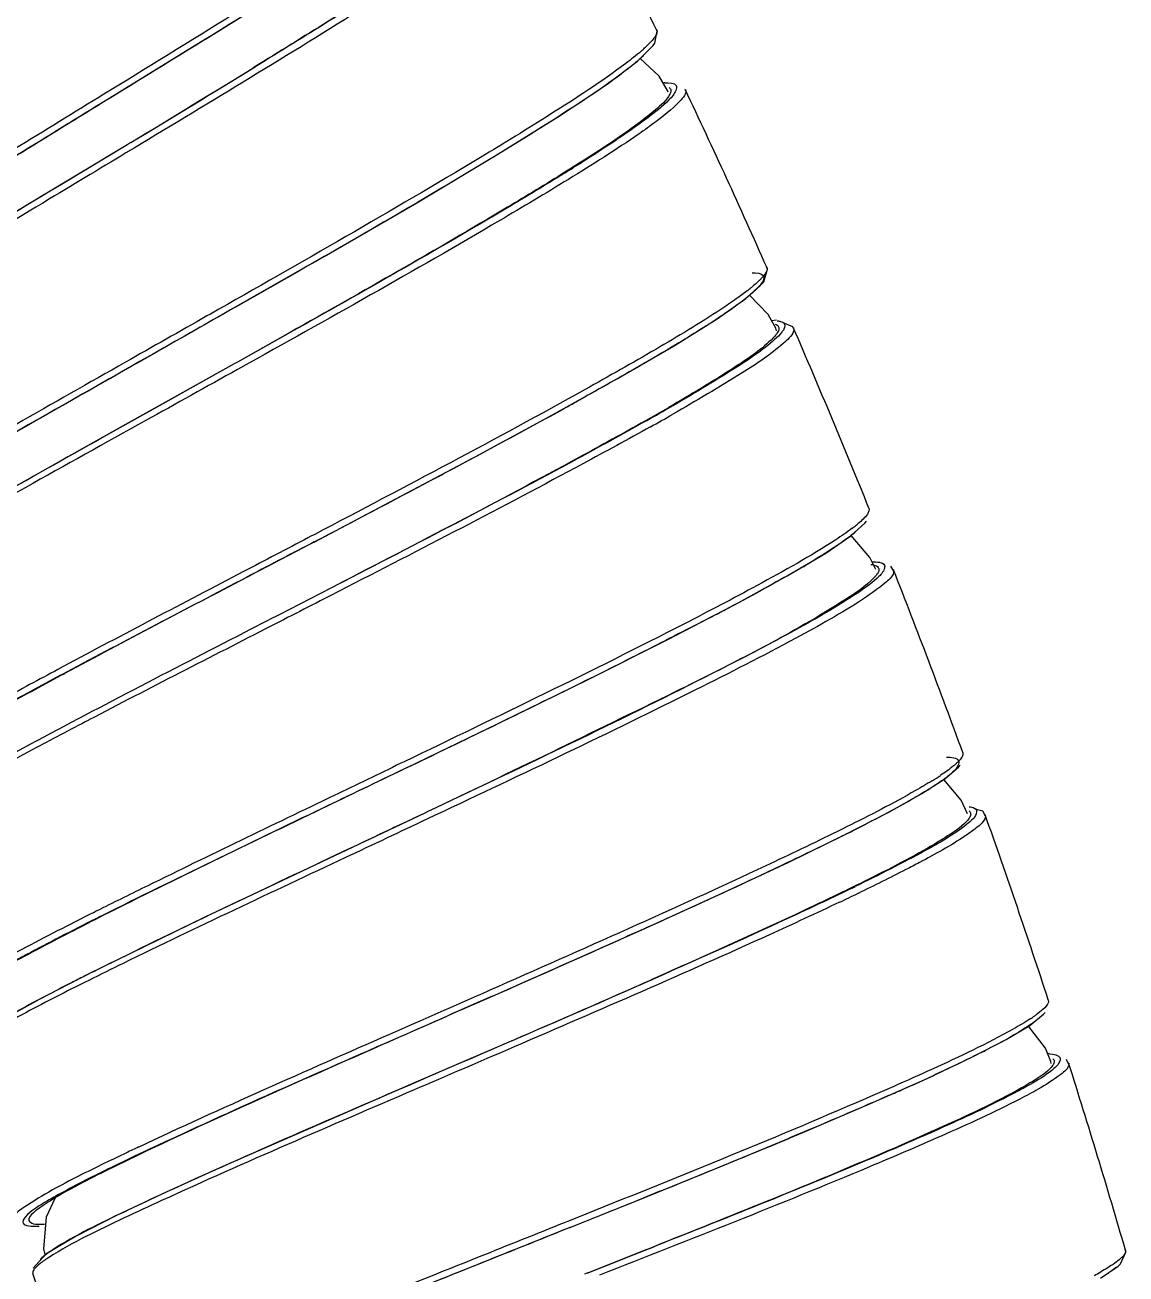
# Model space of a CAD drawing. Header units: millimetres. Extents: x 601 to 1195, y -13 to 407.
# Drawn here: x 1047.33 to 1058.52, y 326.34 to 339.03 of the extents above; entities that cross this region are included whole.
import ezdxf

# ---------------------------------------------------------------- set-up
doc = ezdxf.new("R2010")
doc.units = ezdxf.units.MM
doc.header["$LTSCALE"] = 0.1

msp = doc.modelspace()

# ---------------------------------------------------------------- linework, layer by layer
at = {"color": 7, "linetype": 'Continuous'}
for p, q in [((1053.732, 338.841), (1053.756, 338.962)), ((1053.756, 338.962), (1053.75, 338.979)), ((1049.166, 338.88), (1048.15, 338.254)), ((1049.757, 338.655), (1049.661, 338.595)), ((1049.771, 338.662), (1049.672, 338.601)), ((1053.776, 338.505), (1053.583, 338.684)), ((1053.862, 338.361), (1053.776, 338.505)), ((1048.118, 338.311), (1048.083, 338.29)), ((1053.868, 338.343), (1053.862, 338.361)), ((1054.042, 338.369), (1054.042, 338.369)), ((1048.15, 338.254), (1048.117, 338.234)), ((1048.15, 338.254), (1048.117, 338.233)), ((1048.376, 337.812), (1047.72, 337.416)), ((1048.408, 337.832), (1048.376, 337.812)), ((1048.407, 337.831), (1048.376, 337.812)), ((1048.44, 337.774), (1048.41, 337.756)), ((1050.371, 336.673), (1049.248, 336.032)), ((1054.838, 336.416), (1054.877, 336.543)), ((1054.877, 336.543), (1054.868, 336.568)), ((1054.366, 336.041), (1054.655, 336.245)), ((1054.885, 336.083), (1054.694, 336.28)), ((1049.217, 336.089), (1049.181, 336.069)), ((1049.248, 336.032), (1049.214, 336.012)), ((1049.248, 336.032), (1049.215, 336.013)), ((1054.96, 335.946), (1054.885, 336.083)), ((1054.967, 336.026), (1054.919, 336.021)), ((1054.953, 335.987), (1054.964, 335.983)), ((1055.035, 336.004), (1055.04, 336)), ((1055.134, 335.96), (1055.036, 335.999)), ((1050.026, 335.902), (1049.491, 335.601)), ((1050.03, 335.903), (1049.492, 335.601)), ((1054.967, 335.919), (1054.96, 335.946)), ((1055.142, 335.943), (1055.134, 335.96)), ((1055.141, 335.947), (1055.142, 335.943)), ((1053.881, 335.739), (1053.86, 335.727)), ((1049.491, 335.601), (1049.459, 335.583)), ((1049.492, 335.601), (1049.459, 335.583)), ((1053.799, 335.69), (1053.767, 335.672)), ((1049.459, 335.583), (1048.269, 334.918)), ((1049.459, 335.583), (1048.734, 335.178)), ((1049.523, 335.543), (1049.491, 335.525)), ((1052.691, 335.064), (1053.377, 335.446)), ((1048.734, 335.178), (1048.266, 334.916)), ((1048.266, 334.916), (1048.121, 334.835)), ((1050.269, 333.773), (1051.044, 334.181)), ((1050.238, 333.831), (1050.206, 333.814)), ((1050.277, 333.851), (1050.238, 333.831)), ((1055.468, 333.661), (1055.723, 333.835)), ((1055.918, 333.614), (1055.727, 333.838)), ((1050.27, 333.774), (1050.236, 333.755)), ((1050.269, 333.773), (1050.236, 333.756)), ((1055.077, 333.428), (1055.468, 333.661)), ((1055.976, 333.495), (1055.918, 333.614)), ((1056.159, 333.477), (1056.131, 333.528)), ((1056.157, 333.49), (1056.159, 333.477)), ((1050.497, 333.334), (1050.466, 333.318)), ((1050.496, 333.334), (1050.466, 333.318)), ((1054.541, 333.135), (1055.077, 333.428)), ((1050.526, 333.275), (1050.496, 333.259)), ((1053.864, 332.784), (1054.541, 333.135)), ((1053.055, 332.378), (1053.864, 332.784)), ((1047.721, 332.508), (1047.667, 332.479)), ((1047.754, 332.451), (1047.725, 332.435)), ((1047.381, 331.715), (1046.863, 331.434)), ((1047.383, 331.716), (1047.332, 331.689)), ((1047.405, 331.662), (1047.367, 331.641)), ((1051.186, 331.541), (1051.151, 331.525)), ((1056.86, 331.635), (1056.861, 331.634)), ((1051.216, 331.482), (1051.18, 331.465)), ((1051.214, 331.482), (1051.181, 331.466)), ((1056.446, 331.217), (1056.679, 331.368)), ((1056.843, 331.152), (1056.668, 331.36)), ((1051.427, 331.035), (1051.395, 331.02)), ((1051.427, 331.035), (1051.395, 331.02)), ((1056.908, 331.011), (1056.843, 331.152)), ((1057.065, 331.038), (1056.984, 331.06)), ((1057.091, 330.987), (1057.065, 331.038)), ((1051.501, 330.997), (1051.423, 330.961)), ((1057.089, 331), (1057.091, 330.987)), ((1048.057, 330.023), (1048.027, 330.007)), ((1048.093, 330.04), (1048.057, 330.023)), ((1048.087, 329.958), (1048.05, 329.939)), ((1048.091, 329.965), (1048.053, 329.946)), ((1048.131, 329.981), (1048.087, 329.958)), ((1048.125, 329.982), (1048.091, 329.965)), ((1053.578, 329.825), (1053.451, 329.768)), ((1048.266, 329.527), (1048.232, 329.51)), ((1048.306, 329.546), (1048.266, 329.527)), ((1048.331, 329.493), (1048.291, 329.474)), ((1052.082, 329.16), (1052.771, 329.465)), ((1053.817, 329.378), (1053.715, 329.333)), ((1052.144, 329.259), (1052.055, 329.22)), ((1053.802, 329.373), (1053.702, 329.329)), ((1052.047, 329.144), (1051.851, 329.058)), ((1052.055, 329.22), (1052.021, 329.205)), ((1052.083, 329.16), (1052.047, 329.144)), ((1052.082, 329.16), (1052.048, 329.145)), ((1057.73, 329.122), (1057.73, 329.121)), ((1057.303, 328.72), (1057.541, 328.862)), ((1057.702, 328.63), (1057.53, 328.855)), ((1052.28, 328.707), (1052.247, 328.692)), ((1052.279, 328.706), (1052.247, 328.692)), ((1052.304, 328.645), (1052.273, 328.632)), ((1056.959, 328.542), (1057.303, 328.72)), ((1057.756, 328.497), (1057.702, 328.63)), ((1056.5, 328.325), (1056.959, 328.542)), ((1057.76, 328.477), (1057.756, 328.497)), ((1057.938, 328.467), (1057.915, 328.518)), ((1057.937, 328.48), (1057.938, 328.467)), ((1055.924, 328.069), (1056.5, 328.325)), ((1053.564, 327.089), (1054.442, 327.446)), ((1047.64, 327.11), (1047.548, 326.916)), ((1053.783, 327.178), (1053.613, 327.109)), ((1052.87, 326.81), (1053.564, 327.089)), ((1047.548, 326.916), (1047.521, 326.593)), ((1052.846, 326.871), (1052.81, 326.857)), ((1047.851, 326.722), (1047.545, 326.538)), ((1052.87, 326.81), (1052.835, 326.796)), ((1052.871, 326.81), (1052.835, 326.796)), ((1047.521, 326.593), (1047.534, 326.536)), ((1047.545, 326.538), (1047.414, 326.397)), ((1058.463, 326.44), (1058.517, 326.559)), ((1058.517, 326.559), (1058.512, 326.585)), ((1053.052, 326.35), (1053.019, 326.337)), ((1053.053, 326.35), (1053.019, 326.337))]:
    msp.add_line(p, q, dxfattribs=at)
for points in [[(1049.166, 338.88), (1050.085, 339.455), (1050.881, 339.964)], [(1053.556, 338.657), (1053.716, 338.817), (1053.732, 338.841)], [(1052.121, 337.701), (1052.769, 338.104), (1053.247, 338.423), (1053.556, 338.657)], [(1048.376, 337.812), (1047.272, 337.146), (1046.648, 336.768)], [(1050.371, 336.673), (1051.314, 337.22), (1052.121, 337.701)], [(1054.655, 336.245), (1054.82, 336.394), (1054.838, 336.416)], [(1053.377, 335.446), (1053.94, 335.774), (1054.366, 336.041)], [(1051.044, 334.181), (1051.905, 334.638), (1052.691, 335.064)], [(1048.269, 334.918), (1047.695, 334.597), (1047.083, 334.251)], [(1055.723, 333.835), (1055.865, 333.964), (1055.881, 333.984)], [(1051.214, 331.482), (1052.133, 331.926), (1053.055, 332.378)], [(1056.679, 331.368), (1056.817, 331.487), (1056.833, 331.507)], [(1055.659, 330.797), (1056.108, 331.028), (1056.446, 331.217)], [(1051.395, 331.02), (1050.478, 330.586), (1049.812, 330.271), (1049.161, 329.961), (1048.542, 329.662)], [(1054.416, 330.206), (1055.093, 330.522), (1055.659, 330.797)], [(1052.771, 329.465), (1053.637, 329.851), (1054.416, 330.206)], [(1048.542, 329.662), (1047.975, 329.382), (1047.476, 329.126), (1047.07, 328.903)], [(1057.541, 328.862), (1057.682, 328.976), (1057.698, 328.995)], [(1052.247, 328.692), (1051.304, 328.285), (1050.629, 327.993), (1049.969, 327.705), (1049.341, 327.428), (1048.766, 327.167), (1048.261, 326.93), (1047.851, 326.722)], [(1054.442, 327.446), (1055.235, 327.775), (1055.924, 328.069)], [(1058.261, 326.295), (1058.441, 326.418), (1058.463, 326.44)]]:
    msp.add_lwpolyline(points, dxfattribs=at)
for centre, radius, start, end in [((982.961, 304.665), 78.666, 25.85882, 27.30487), ((1052.4, 340.143), 1.827, 310.8034, 311.5647), ((1052.65, 339.863), 1.451, 311.5295, 313.2945), ((1052.741, 339.639), 1.274, 312.8739, 313.4808), ((928.321, 536.683), 232.299, 301.12756, 301.49279), ((930.67, 532.375), 227.397, 301.18245, 301.55208), ((1053.857, 337.843), 0.594, 92.3812, 93.2153), ((982.961, 304.665), 78.666, 23.92216, 25.3682), ((1040.321, 357.679), 23.716, 301.7841, 302.302), ((1325.434, -123.006), 537.693, 121.09721, 121.24452), ((1053.299, 338.099), 2.242, 307.7501, 308.7519), ((1053.911, 337.228), 1.23, 310.7641, 312.2797), ((1051.914, 339.833), 4.514, 304.9709, 305.4633), ((1052.212, 339.415), 4.001, 305.465, 305.9001), ((982.961, 304.665), 78.667, 21.98529, 23.43133), ((1042.709, 354.462), 21.802, 300.5741, 300.7624), ((1024.567, 386.366), 58.505, 298.85964, 299.04999), ((1010.93, 411.193), 86.831, 298.02203, 298.83365), ((1038.265, 362.357), 31.38, 299.2923, 299.8373), ((1039.391, 360.205), 28.948, 299.4783, 300.0188), ((1037.698, 363.585), 32.803, 299.1725, 299.627), ((1148.928, 154.525), 206.576, 119.20848, 119.56705), ((982.169, 464.863), 147.722, 297.97395, 298.0897), ((933.089, 557.497), 252.554, 297.64462, 297.94986), ((1054.914, 335.017), 1.378, 307.7127, 309.9792), ((1054.649, 335.356), 1.808, 306.9833, 307.774), ((1054.987, 334.792), 1.205, 309.1094, 310.1903), ((1055.076, 334.687), 1.067, 310.2049, 310.5978), ((1050.085, 342.299), 10.178, 300.3128, 300.9056), ((982.961, 304.665), 78.667, 20.04888, 21.49493), ((1041.21, 358.203), 28.392, 297.797, 298.6106), ((1036.98, 366.192), 37.431, 297.5766, 297.822), ((1013.203, 412.901), 89.845, 296.42692, 296.58716), ((1082.572, 267.043), 74.163, 118.07645, 118.58039), ((1083.114, 266.16), 75.132, 118.10055, 118.62079), ((1081.441, 269.526), 71.371, 118.18297, 118.72237), ((993.649, 452.337), 133.863, 295.84958, 296.40935), ((1085.381, 260.238), 80.892, 117.53891, 117.9995), ((918.237, 607.511), 306.391, 295.7228, 295.88876), ((1056.475, 331.748), 0.423, 314.9953, 316.1949), ((1054.837, 334.116), 3.256, 301.7432, 303.5342), ((1055.912, 332.408), 1.29, 306.5981, 308.1158), ((1054.397, 334.664), 4.009, 301.6953, 301.8894), ((1054.521, 334.466), 3.776, 301.8886, 302.176), ((1047.054, 348.111), 19.334, 296.9722, 297.1424), ((982.961, 304.665), 78.667, 18.11222, 19.55826), ((1045.597, 350.985), 22.556, 296.6177, 296.8382), ((1046.433, 349.332), 20.703, 296.8395, 296.9725), ((1029.921, 383.517), 58.669, 294.981, 295.17838), ((1083.625, 258.873), 79.545, 116.14061, 116.53215), ((1017.902, 409.406), 87.212, 294.14621, 294.95554), ((1042.247, 358.052), 30.895, 295.4923, 295.9498), ((1041.772, 359.297), 32.297, 295.3711, 295.7391), ((1068.413, 289.3), 45.527, 116.6018, 117.1195), ((1067.024, 292.166), 42.276, 116.6635, 117.2161), ((1065.55, 295.283), 38.824, 116.7913, 117.3875), ((956.56, 546.112), 237.05, 293.76368, 294.12542), ((1067.923, 289.616), 44.489, 116.271, 116.7243), ((1069.898, 285.291), 49.183, 116.0612, 116.5215), ((1062.886, 299.634), 33.276, 116.7356, 116.9819), ((970.084, 519.016), 207.301, 293.35948, 293.79248), ((971.754, 514.671), 202.65, 293.4135, 293.85228), ((1056.566, 330.433), 1.795, 303.1401, 303.9511), ((1056.868, 329.844), 1.188, 305.331, 306.4018), ((1056.955, 329.727), 1.042, 306.4144, 306.9407), ((1052.723, 337.187), 9.626, 296.7036, 297.0941), ((1057.679, 327.955), 0.623, 84.2543, 86.5545), ((982.961, 304.665), 78.667, 16.17555, 17.6216), ((1045.094, 353.267), 27.426, 294.0593, 294.7428), ((1042.021, 360.125), 34.941, 293.8154, 294.0756), ((1062.965, 296.822), 34.038, 115.171, 115.4034), ((1004.741, 448.514), 130.873, 292.00789, 292.53887), ((1020.085, 411.477), 90.783, 292.55457, 292.68768), ((1062.328, 298.304), 32.359, 115.2603, 115.4345), ((933.755, 623.844), 320.028, 291.85177, 291.99489), ((938.8, 616.041), 311.407, 291.52397, 291.65797), ((936.854, 621.794), 317.473, 291.4699, 291.60225), ((1047.438, 326.351), 0.0253, 190.0953, 197.96), ((982.961, 304.665), 68, 17.14389, 18.58993), ((1056.665, 329.19), 3.251, 298.1397, 299.4292), ((1057.586, 327.468), 1.351, 302.4577, 303.9593), ((1058.127, 326.731), 0.437, 310.7954, 312.0331)]:
    msp.add_arc(centre, radius, start, end, dxfattribs=at)
for points, knots in [([(1051.479, 340.439), (1051.249, 340.282), (1050.141, 339.554), (1049.011, 338.86), (1048.118, 338.311)], [0, 0, 0, 0, 0.209474, 1, 1, 1, 1]), ([(1051.508, 340.382), (1051.281, 340.227), (1050.174, 339.497), (1049.045, 338.803), (1048.15, 338.254)], [0, 0, 0, 0, 0.208007, 1, 1, 1, 1]), ([(1051.661, 339.867), (1051.526, 339.776), (1050.898, 339.362), (1050.259, 338.964), (1049.757, 338.655)], [0, 0, 0, 0, 0.216348, 1, 1, 1, 1]), ([(1051.665, 339.862), (1051.529, 339.772), (1050.904, 339.362), (1050.269, 338.968), (1049.771, 338.662)], [0, 0, 0, 0, 0.217685, 1, 1, 1, 1]), ([(1051.452, 339.633), (1051.234, 339.492), (1050.239, 338.859), (1049.229, 338.249), (1048.44, 337.774)], [0, 0, 0, 0, 0.219482, 1, 1, 1, 1]), ([(1053.739, 338.914), (1053.734, 338.906), (1053.707, 338.867), (1053.673, 338.833), (1053.645, 338.806)], [0, 0, 0, 0, 0.194805, 1, 1, 1, 1]), ([(1053.751, 338.976), (1053.755, 338.968), (1053.755, 338.945), (1053.745, 338.925), (1053.739, 338.914)], [0, 0, 0, 0, 0.415054, 1, 1, 1, 1]), ([(1053.594, 338.76), (1053.543, 338.716), (1053.248, 338.485), (1052.932, 338.282), (1052.672, 338.118)], [0, 0, 0, 0, 0.179332, 1, 1, 1, 1]), ([(1053.608, 338.705), (1053.562, 338.662), (1053.276, 338.429), (1052.965, 338.23), (1052.708, 338.066)], [0, 0, 0, 0, 0.171773, 1, 1, 1, 1]), ([(1053.833, 338.436), (1053.872, 338.438), (1053.988, 338.438), (1053.939, 338.338), (1053.917, 338.311)], [0, 0, 0, 0, 0.53763, 1, 1, 1, 1]), ([(1053.878, 338.391), (1053.881, 338.389), (1053.886, 338.384), (1053.89, 338.378), (1053.891, 338.376)], [0, 0, 0, 0, 0.518098, 1, 1, 1, 1]), ([(1048.083, 338.29), (1047.777, 338.102), (1046.678, 337.428), (1045.577, 336.757), (1044.796, 336.251)], [0, 0, 0, 0, 0.278392, 1, 1, 1, 1]), ([(1053.917, 338.311), (1053.904, 338.294), (1053.825, 338.209), (1053.732, 338.137), (1053.656, 338.079)], [0, 0, 0, 0, 0.181188, 1, 1, 1, 1]), ([(1053.895, 338.356), (1053.894, 338.344), (1053.86, 338.264), (1053.792, 338.21), (1053.738, 338.164)], [0, 0, 0, 0, 0.146751, 1, 1, 1, 1]), ([(1054.042, 338.369), (1054.061, 338.329), (1053.925, 338.183), (1053.827, 338.106), (1053.742, 338.042)], [0, 0, 0, 0, 0.294975, 1, 1, 1, 1]), ([(1053.891, 338.376), (1053.893, 338.373), (1053.895, 338.366), (1053.895, 338.359), (1053.895, 338.356)], [0, 0, 0, 0, 0.481964, 1, 1, 1, 1]), ([(1048.117, 338.233), (1047.808, 338.043), (1046.706, 337.366), (1045.602, 336.692), (1044.824, 336.183)], [0, 0, 0, 0, 0.280604, 1, 1, 1, 1]), ([(1048.117, 338.234), (1047.811, 338.046), (1046.713, 337.373), (1045.613, 336.702), (1044.835, 336.197)], [0, 0, 0, 0, 0.279183, 1, 1, 1, 1]), ([(1053.738, 338.164), (1053.688, 338.12), (1053.393, 337.891), (1053.078, 337.691), (1052.818, 337.529)], [0, 0, 0, 0, 0.178691, 1, 1, 1, 1]), ([(1052.672, 338.118), (1052.437, 337.969), (1051.297, 337.272), (1050.136, 336.612), (1049.217, 336.089)], [0, 0, 0, 0, 0.208645, 1, 1, 1, 1]), ([(1052.708, 338.066), (1052.475, 337.917), (1051.335, 337.217), (1050.172, 336.556), (1049.249, 336.032)], [0, 0, 0, 0, 0.206842, 1, 1, 1, 1]), ([(1053.742, 338.042), (1053.686, 338), (1053.397, 337.794), (1053.097, 337.606), (1052.855, 337.457)], [0, 0, 0, 0, 0.197783, 1, 1, 1, 1]), ([(1053.656, 338.079), (1053.612, 338.047), (1053.397, 337.89), (1053.173, 337.746), (1052.994, 337.632)], [0, 0, 0, 0, 0.205003, 1, 1, 1, 1]), ([(1048.41, 337.756), (1048.134, 337.59), (1047.118, 336.979), (1046.101, 336.369), (1045.368, 335.912)], [0, 0, 0, 0, 0.271749, 1, 1, 1, 1]), ([(1052.818, 337.529), (1052.625, 337.408), (1051.704, 336.85), (1050.767, 336.319), (1050.026, 335.902)], [0, 0, 0, 0, 0.211066, 1, 1, 1, 1]), ([(1052.813, 337.519), (1052.619, 337.398), (1051.7, 336.845), (1050.766, 336.317), (1050.03, 335.903)], [0, 0, 0, 0, 0.212708, 1, 1, 1, 1]), ([(1052.855, 337.457), (1052.623, 337.315), (1051.523, 336.659), (1050.405, 336.034), (1049.523, 335.543)], [0, 0, 0, 0, 0.212064, 1, 1, 1, 1]), ([(1054.72, 336.508), (1054.76, 336.508), (1054.874, 336.506), (1054.824, 336.408), (1054.802, 336.382)], [0, 0, 0, 0, 0.541062, 1, 1, 1, 1]), ([(1054.87, 336.564), (1054.879, 336.543), (1054.859, 336.503), (1054.837, 336.477), (1054.829, 336.467)], [0, 0, 0, 0, 0.644405, 1, 1, 1, 1]), ([(1054.829, 336.467), (1054.823, 336.46), (1054.81, 336.446), (1054.796, 336.432), (1054.788, 336.425)], [0, 0, 0, 0, 0.47184, 1, 1, 1, 1]), ([(1054.561, 336.245), (1054.509, 336.208), (1054.241, 336.026), (1053.964, 335.86), (1053.741, 335.73)], [0, 0, 0, 0, 0.200237, 1, 1, 1, 1]), ([(1054.502, 336.133), (1054.46, 336.104), (1054.256, 335.967), (1054.047, 335.838), (1053.881, 335.739)], [0, 0, 0, 0, 0.209493, 1, 1, 1, 1]), ([(1049.214, 336.012), (1048.901, 335.834), (1047.784, 335.198), (1046.664, 334.566), (1045.873, 334.086)], [0, 0, 0, 0, 0.280132, 1, 1, 1, 1]), ([(1049.181, 336.069), (1048.905, 335.912), (1047.888, 335.336), (1046.87, 334.76), (1046.137, 334.327)], [0, 0, 0, 0, 0.271875, 1, 1, 1, 1]), ([(1049.215, 336.013), (1048.941, 335.857), (1047.936, 335.287), (1046.929, 334.717), (1046.204, 334.289)], [0, 0, 0, 0, 0.271859, 1, 1, 1, 1]), ([(1054.964, 335.983), (1054.97, 335.98), (1054.98, 335.974), (1054.988, 335.964), (1054.99, 335.959)], [0, 0, 0, 0, 0.542906, 1, 1, 1, 1]), ([(1054.975, 336.02), (1054.987, 336.019), (1055.007, 336.016), (1055.027, 336.009), (1055.035, 336.004)], [0, 0, 0, 0, 0.567396, 1, 1, 1, 1]), ([(1055.04, 336), (1055.057, 335.986), (1055.05, 335.938), (1055.029, 335.913), (1055.021, 335.903)], [0, 0, 0, 0, 0.632044, 1, 1, 1, 1]), ([(1054.991, 335.929), (1054.989, 335.922), (1054.97, 335.882), (1054.939, 335.85), (1054.913, 335.825)], [0, 0, 0, 0, 0.178292, 1, 1, 1, 1]), ([(1054.99, 335.959), (1054.992, 335.955), (1054.994, 335.945), (1054.992, 335.935), (1054.991, 335.929)], [0, 0, 0, 0, 0.466345, 1, 1, 1, 1]), ([(1055.142, 335.943), (1055.145, 335.934), (1055.133, 335.868), (1055.077, 335.826), (1055.037, 335.79)], [0, 0, 0, 0, 0.145449, 1, 1, 1, 1]), ([(1053.741, 335.73), (1053.503, 335.591), (1052.36, 334.944), (1051.196, 334.334), (1050.277, 333.851)], [0, 0, 0, 0, 0.20946, 1, 1, 1, 1]), ([(1054.913, 335.825), (1054.799, 335.716), (1054.451, 335.484), (1054.096, 335.269), (1053.873, 335.14)], [0, 0, 0, 0, 0.378525, 1, 1, 1, 1]), ([(1054.949, 335.829), (1054.827, 335.72), (1054.469, 335.484), (1054.105, 335.266), (1053.878, 335.136)], [0, 0, 0, 0, 0.386228, 1, 1, 1, 1]), ([(1055.037, 335.79), (1054.908, 335.676), (1054.534, 335.432), (1054.152, 335.206), (1053.914, 335.071)], [0, 0, 0, 0, 0.385058, 1, 1, 1, 1]), ([(1053.767, 335.672), (1053.707, 335.636), (1053.445, 335.483), (1053.18, 335.334), (1052.976, 335.221)], [0, 0, 0, 0, 0.230087, 1, 1, 1, 1]), ([(1049.491, 335.525), (1049.179, 335.351), (1048.053, 334.725), (1046.926, 334.102), (1046.123, 333.631)], [0, 0, 0, 0, 0.277188, 1, 1, 1, 1]), ([(1053.618, 334.989), (1053.394, 334.863), (1052.361, 334.297), (1051.314, 333.756), (1050.496, 333.334)], [0, 0, 0, 0, 0.218723, 1, 1, 1, 1]), ([(1053.636, 335.005), (1053.412, 334.878), (1052.373, 334.306), (1051.321, 333.76), (1050.497, 333.334)], [0, 0, 0, 0, 0.21715, 1, 1, 1, 1]), ([(1053.687, 334.943), (1053.46, 334.816), (1052.413, 334.246), (1051.354, 333.7), (1050.526, 333.275)], [0, 0, 0, 0, 0.218724, 1, 1, 1, 1]), ([(1055.907, 334.116), (1055.91, 334.108), (1055.909, 334.085), (1055.898, 334.066), (1055.892, 334.056)], [0, 0, 0, 0, 0.417037, 1, 1, 1, 1]), ([(1055.737, 333.912), (1055.683, 333.871), (1055.373, 333.66), (1055.043, 333.479), (1054.773, 333.332)], [0, 0, 0, 0, 0.179064, 1, 1, 1, 1]), ([(1055.748, 333.857), (1055.722, 333.836), (1055.582, 333.731), (1055.433, 333.639), (1055.313, 333.566)], [0, 0, 0, 0, 0.193589, 1, 1, 1, 1]), ([(1050.206, 333.814), (1049.988, 333.7), (1049.159, 333.266), (1048.33, 332.833), (1047.721, 332.508)], [0, 0, 0, 0, 0.262794, 1, 1, 1, 1]), ([(1050.236, 333.755), (1050.016, 333.64), (1049.18, 333.202), (1048.345, 332.764), (1047.733, 332.436)], [0, 0, 0, 0, 0.263778, 1, 1, 1, 1]), ([(1050.236, 333.756), (1050.018, 333.641), (1049.19, 333.208), (1048.362, 332.775), (1047.754, 332.451)], [0, 0, 0, 0, 0.263082, 1, 1, 1, 1]), ([(1055.942, 333.572), (1055.985, 333.571), (1056.104, 333.569), (1056.053, 333.469), (1056.03, 333.444)], [0, 0, 0, 0, 0.55653, 1, 1, 1, 1]), ([(1055.222, 333.513), (1055.19, 333.494), (1055.052, 333.414), (1054.913, 333.337), (1054.806, 333.278)], [0, 0, 0, 0, 0.230707, 1, 1, 1, 1]), ([(1056.03, 333.444), (1056.017, 333.429), (1055.937, 333.352), (1055.845, 333.289), (1055.769, 333.239)], [0, 0, 0, 0, 0.181615, 1, 1, 1, 1]), ([(1056.159, 333.477), (1056.159, 333.432), (1056.035, 333.325), (1055.932, 333.248), (1055.853, 333.196)], [0, 0, 0, 0, 0.321549, 1, 1, 1, 1]), ([(1055.926, 333.545), (1055.935, 333.544), (1055.95, 333.542), (1055.966, 333.538), (1055.972, 333.535)], [0, 0, 0, 0, 0.543507, 1, 1, 1, 1]), ([(1055.972, 333.535), (1055.98, 333.532), (1055.994, 333.526), (1056.004, 333.513), (1056.006, 333.507)], [0, 0, 0, 0, 0.556814, 1, 1, 1, 1]), ([(1055.997, 333.457), (1055.995, 333.453), (1055.989, 333.444), (1055.983, 333.436), (1055.98, 333.432)], [0, 0, 0, 0, 0.472107, 1, 1, 1, 1]), ([(1056.006, 333.507), (1056.009, 333.5), (1056.01, 333.482), (1056.002, 333.465), (1055.997, 333.457)], [0, 0, 0, 0, 0.432431, 1, 1, 1, 1]), ([(1050.466, 333.318), (1050.186, 333.174), (1049.157, 332.644), (1048.127, 332.115), (1047.383, 331.716)], [0, 0, 0, 0, 0.271191, 1, 1, 1, 1]), ([(1054.773, 333.332), (1054.528, 333.199), (1053.343, 332.581), (1052.138, 332), (1051.186, 331.541)], [0, 0, 0, 0, 0.208633, 1, 1, 1, 1]), ([(1055.98, 333.432), (1055.964, 333.413), (1055.855, 333.306), (1055.726, 333.224), (1055.619, 333.157)], [0, 0, 0, 0, 0.165135, 1, 1, 1, 1]), ([(1050.496, 333.259), (1050.276, 333.146), (1049.437, 332.716), (1048.597, 332.287), (1047.981, 331.965)], [0, 0, 0, 0, 0.262364, 1, 1, 1, 1]), ([(1055.853, 333.196), (1055.631, 333.051), (1055.064, 332.736), (1053.617, 331.996), (1052.386, 331.415), (1051.501, 330.997)], [0, 0, 0, 0, 0.163163, 0.397968, 1, 1, 1, 1]), ([(1055.769, 333.239), (1055.713, 333.202), (1055.423, 333.021), (1055.123, 332.858), (1054.88, 332.729)], [0, 0, 0, 0, 0.196872, 1, 1, 1, 1]), ([(1055.619, 333.157), (1055.079, 332.816), (1053.673, 332.115), (1052.265, 331.433), (1051.427, 331.035)], [0, 0, 0, 0, 0.408104, 1, 1, 1, 1]), ([(1054.308, 333.013), (1054.239, 332.977), (1053.941, 332.823), (1053.643, 332.671), (1053.414, 332.557)], [0, 0, 0, 0, 0.235096, 1, 1, 1, 1]), ([(1054.88, 332.729), (1054.641, 332.603), (1053.5, 332.018), (1052.342, 331.469), (1051.427, 331.035)], [0, 0, 0, 0, 0.210835, 1, 1, 1, 1]), ([(1047.367, 331.641), (1047.071, 331.484), (1046.592, 331.221), (1046.118, 330.944), (1045.949, 330.817)], [0, 0, 0, 0, 0.613018, 1, 1, 1, 1]), ([(1056.697, 331.588), (1056.74, 331.586), (1056.86, 331.58), (1056.804, 331.48), (1056.78, 331.456)], [0, 0, 0, 0, 0.552646, 1, 1, 1, 1]), ([(1056.816, 331.543), (1056.808, 331.535), (1056.792, 331.52), (1056.775, 331.505), (1056.766, 331.498)], [0, 0, 0, 0, 0.467737, 1, 1, 1, 1]), ([(1056.852, 331.588), (1056.847, 331.58), (1056.836, 331.564), (1056.823, 331.55), (1056.816, 331.543)], [0, 0, 0, 0, 0.451133, 1, 1, 1, 1]), ([(1056.86, 331.634), (1056.863, 331.627), (1056.863, 331.61), (1056.856, 331.595), (1056.852, 331.588)], [0, 0, 0, 0, 0.436762, 1, 1, 1, 1]), ([(1051.181, 331.466), (1050.905, 331.332), (1049.885, 330.842), (1048.864, 330.352), (1048.125, 329.982)], [0, 0, 0, 0, 0.270668, 1, 1, 1, 1]), ([(1051.18, 331.465), (1050.904, 331.332), (1049.886, 330.841), (1048.867, 330.351), (1048.131, 329.981)], [0, 0, 0, 0, 0.271283, 1, 1, 1, 1]), ([(1051.151, 331.525), (1050.926, 331.416), (1050.068, 331.003), (1049.209, 330.591), (1048.58, 330.281)], [0, 0, 0, 0, 0.263247, 1, 1, 1, 1]), ([(1056.549, 331.348), (1056.494, 331.313), (1056.21, 331.147), (1055.917, 330.997), (1055.68, 330.879)], [0, 0, 0, 0, 0.198191, 1, 1, 1, 1]), ([(1056.504, 331.253), (1056.462, 331.227), (1056.256, 331.105), (1056.044, 330.993), (1055.875, 330.907)], [0, 0, 0, 0, 0.207185, 1, 1, 1, 1]), ([(1056.922, 331.043), (1056.926, 331.04), (1056.933, 331.034), (1056.938, 331.026), (1056.939, 331.022)], [0, 0, 0, 0, 0.528866, 1, 1, 1, 1]), ([(1056.927, 331.084), (1056.936, 331.083), (1056.953, 331.079), (1056.969, 331.074), (1056.976, 331.07)], [0, 0, 0, 0, 0.551121, 1, 1, 1, 1]), ([(1056.99, 331.062), (1057.007, 331.048), (1056.999, 330.996), (1056.974, 330.972), (1056.965, 330.962)], [0, 0, 0, 0, 0.626713, 1, 1, 1, 1]), ([(1056.976, 331.07), (1056.979, 331.069), (1056.983, 331.067), (1056.988, 331.064), (1056.99, 331.062)], [0, 0, 0, 0, 0.522329, 1, 1, 1, 1]), ([(1051.395, 331.02), (1051.116, 330.888), (1050.085, 330.4), (1049.052, 329.914), (1048.306, 329.546)], [0, 0, 0, 0, 0.270465, 1, 1, 1, 1]), ([(1051.423, 330.961), (1051.145, 330.829), (1050.113, 330.343), (1049.08, 329.859), (1048.331, 329.493)], [0, 0, 0, 0, 0.269737, 1, 1, 1, 1]), ([(1056.899, 330.902), (1056.769, 330.799), (1056.39, 330.585), (1056.006, 330.389), (1055.766, 330.272)], [0, 0, 0, 0, 0.382973, 1, 1, 1, 1]), ([(1056.933, 330.98), (1056.925, 330.965), (1056.853, 330.878), (1056.757, 330.819), (1056.677, 330.768)], [0, 0, 0, 0, 0.154882, 1, 1, 1, 1]), ([(1056.938, 330.993), (1056.938, 330.991), (1056.936, 330.986), (1056.934, 330.982), (1056.933, 330.98)], [0, 0, 0, 0, 0.48155, 1, 1, 1, 1]), ([(1056.939, 331.022), (1056.941, 331.018), (1056.942, 331.008), (1056.94, 330.998), (1056.938, 330.993)], [0, 0, 0, 0, 0.466841, 1, 1, 1, 1]), ([(1057.091, 330.987), (1057.091, 330.978), (1057.07, 330.923), (1057.022, 330.887), (1056.984, 330.857)], [0, 0, 0, 0, 0.155255, 1, 1, 1, 1]), ([(1055.68, 330.879), (1055.437, 330.758), (1054.268, 330.197), (1053.081, 329.673), (1052.144, 329.259)], [0, 0, 0, 0, 0.209501, 1, 1, 1, 1]), ([(1055.703, 330.82), (1055.641, 330.788), (1055.368, 330.653), (1055.093, 330.522), (1054.881, 330.422)], [0, 0, 0, 0, 0.230025, 1, 1, 1, 1]), ([(1056.984, 330.857), (1056.952, 330.833), (1056.773, 330.707), (1056.58, 330.602), (1056.422, 330.518)], [0, 0, 0, 0, 0.181332, 1, 1, 1, 1]), ([(1056.677, 330.768), (1056.622, 330.733), (1056.328, 330.558), (1056.022, 330.404), (1055.774, 330.283)], [0, 0, 0, 0, 0.192495, 1, 1, 1, 1]), ([(1056.422, 330.518), (1056.376, 330.494), (1056.169, 330.386), (1055.96, 330.283), (1055.797, 330.204)], [0, 0, 0, 0, 0.224264, 1, 1, 1, 1]), ([(1055.774, 330.283), (1055.633, 330.213), (1054.98, 329.9), (1054.32, 329.603), (1053.802, 329.373)], [0, 0, 0, 0, 0.217115, 1, 1, 1, 1]), ([(1055.544, 330.165), (1055.416, 330.104), (1054.843, 329.835), (1054.266, 329.577), (1053.817, 329.378)], [0, 0, 0, 0, 0.224983, 1, 1, 1, 1]), ([(1055.61, 330.115), (1055.373, 330.002), (1054.278, 329.497), (1053.17, 329.019), (1052.304, 328.645)], [0, 0, 0, 0, 0.217716, 1, 1, 1, 1]), ([(1047.66, 329.822), (1047.54, 329.76), (1047.175, 329.568), (1046.807, 329.376), (1046.582, 329.215)], [0, 0, 0, 0, 0.327518, 1, 1, 1, 1]), ([(1047.69, 329.761), (1047.575, 329.702), (1047.228, 329.519), (1046.879, 329.335), (1046.664, 329.18)], [0, 0, 0, 0, 0.326669, 1, 1, 1, 1]), ([(1047.69, 329.755), (1047.581, 329.699), (1047.251, 329.523), (1046.919, 329.347), (1046.716, 329.198)], [0, 0, 0, 0, 0.327353, 1, 1, 1, 1]), ([(1047.937, 329.299), (1047.845, 329.253), (1047.537, 329.097), (1047.231, 328.937), (1047.022, 328.815)], [0, 0, 0, 0, 0.296745, 1, 1, 1, 1]), ([(1047.789, 329.288), (1047.717, 329.251), (1047.47, 329.124), (1047.226, 328.994), (1047.057, 328.894)], [0, 0, 0, 0, 0.291927, 1, 1, 1, 1]), ([(1052.021, 329.205), (1051.692, 329.06), (1050.512, 328.54), (1049.33, 328.023), (1048.488, 327.627)], [0, 0, 0, 0, 0.278421, 1, 1, 1, 1]), ([(1052.048, 329.145), (1051.719, 329), (1050.54, 328.481), (1049.359, 327.964), (1048.52, 327.568)], [0, 0, 0, 0, 0.279199, 1, 1, 1, 1]), ([(1051.851, 329.058), (1051.537, 328.919), (1050.417, 328.425), (1049.297, 327.933), (1048.503, 327.555)], [0, 0, 0, 0, 0.281381, 1, 1, 1, 1]), ([(1057.547, 328.93), (1057.491, 328.893), (1057.166, 328.702), (1056.824, 328.543), (1056.543, 328.415)], [0, 0, 0, 0, 0.178849, 1, 1, 1, 1]), ([(1057.556, 328.875), (1057.528, 328.856), (1057.384, 328.761), (1057.232, 328.68), (1057.108, 328.617)], [0, 0, 0, 0, 0.193641, 1, 1, 1, 1]), ([(1057.621, 328.981), (1057.613, 328.975), (1057.595, 328.962), (1057.578, 328.95), (1057.568, 328.944)], [0, 0, 0, 0, 0.480426, 1, 1, 1, 1]), ([(1052.247, 328.692), (1051.916, 328.549), (1050.729, 328.036), (1049.541, 327.526), (1048.694, 327.134)], [0, 0, 0, 0, 0.278554, 1, 1, 1, 1]), ([(1052.273, 328.632), (1051.944, 328.49), (1050.757, 327.98), (1049.569, 327.472), (1048.72, 327.083)], [0, 0, 0, 0, 0.277395, 1, 1, 1, 1]), ([(1057.049, 328.587), (1057.013, 328.569), (1056.856, 328.491), (1056.696, 328.416), (1056.573, 328.359)], [0, 0, 0, 0, 0.228025, 1, 1, 1, 1]), ([(1057.742, 328.574), (1057.78, 328.571), (1057.888, 328.556), (1057.832, 328.466), (1057.809, 328.444)], [0, 0, 0, 0, 0.541869, 1, 1, 1, 1]), ([(1057.778, 328.523), (1057.78, 328.521), (1057.784, 328.516), (1057.787, 328.51), (1057.788, 328.507)], [0, 0, 0, 0, 0.516828, 1, 1, 1, 1]), ([(1057.788, 328.507), (1057.789, 328.504), (1057.79, 328.497), (1057.789, 328.489), (1057.789, 328.486)], [0, 0, 0, 0, 0.480067, 1, 1, 1, 1]), ([(1056.543, 328.415), (1056.289, 328.299), (1055.066, 327.762), (1053.827, 327.265), (1052.846, 326.871)], [0, 0, 0, 0, 0.208688, 1, 1, 1, 1]), ([(1057.809, 328.444), (1057.795, 328.43), (1057.714, 328.361), (1057.623, 328.307), (1057.547, 328.264)], [0, 0, 0, 0, 0.182189, 1, 1, 1, 1]), ([(1057.789, 328.486), (1057.786, 328.475), (1057.747, 328.408), (1057.681, 328.367), (1057.628, 328.331)], [0, 0, 0, 0, 0.151627, 1, 1, 1, 1]), ([(1057.938, 328.467), (1057.936, 328.424), (1057.811, 328.327), (1057.707, 328.26), (1057.628, 328.215)], [0, 0, 0, 0, 0.321992, 1, 1, 1, 1]), ([(1057.547, 328.264), (1057.488, 328.23), (1057.182, 328.065), (1056.866, 327.921), (1056.611, 327.806)], [0, 0, 0, 0, 0.195174, 1, 1, 1, 1]), ([(1057.628, 328.331), (1057.573, 328.294), (1057.245, 328.101), (1056.899, 327.943), (1056.613, 327.814)], [0, 0, 0, 0, 0.174957, 1, 1, 1, 1]), ([(1056.13, 328.159), (1056.05, 328.124), (1055.708, 327.975), (1055.365, 327.829), (1055.1, 327.719)], [0, 0, 0, 0, 0.233057, 1, 1, 1, 1]), ([(1057.628, 328.215), (1057.566, 328.18), (1057.244, 328.009), (1056.912, 327.858), (1056.643, 327.739)], [0, 0, 0, 0, 0.19418, 1, 1, 1, 1]), ([(1056.643, 327.739), (1056.401, 327.632), (1055.251, 327.142), (1054.087, 326.685), (1053.17, 326.325)], [0, 0, 0, 0, 0.212095, 1, 1, 1, 1]), ([(1056.613, 327.814), (1056.412, 327.723), (1055.458, 327.308), (1054.492, 326.921), (1053.729, 326.618)], [0, 0, 0, 0, 0.211383, 1, 1, 1, 1]), ([(1056.611, 327.806), (1056.409, 327.716), (1055.457, 327.305), (1054.494, 326.92), (1053.735, 326.62)], [0, 0, 0, 0, 0.212955, 1, 1, 1, 1]), ([(1048.363, 327.569), (1048.289, 327.533), (1048.036, 327.412), (1047.785, 327.287), (1047.611, 327.191)], [0, 0, 0, 0, 0.291945, 1, 1, 1, 1]), ([(1048.503, 327.555), (1048.41, 327.51), (1048.11, 327.365), (1047.81, 327.215), (1047.612, 327.095)], [0, 0, 0, 0, 0.308648, 1, 1, 1, 1]), ([(1048.431, 327.526), (1048.358, 327.491), (1048.108, 327.371), (1047.86, 327.247), (1047.688, 327.152)], [0, 0, 0, 0, 0.291927, 1, 1, 1, 1]), ([(1047.611, 327.191), (1047.509, 327.135), (1047.397, 327.061), (1047.215, 326.944), (1047.225, 326.897)], [0, 0, 0, 0, 0.709728, 1, 1, 1, 1]), ([(1047.688, 327.152), (1047.646, 327.129), (1047.524, 327.058), (1047.397, 326.986), (1047.334, 326.916)], [0, 0, 0, 0, 0.341235, 1, 1, 1, 1]), ([(1047.612, 327.095), (1047.553, 327.059), (1047.47, 327.003), (1047.379, 326.931), (1047.371, 326.897)], [0, 0, 0, 0, 0.664573, 1, 1, 1, 1]), ([(1048.694, 327.134), (1048.575, 327.079), (1048.212, 326.907), (1047.846, 326.733), (1047.617, 326.585)], [0, 0, 0, 0, 0.324979, 1, 1, 1, 1]), ([(1048.72, 327.083), (1048.593, 327.025), (1048.207, 326.843), (1047.819, 326.662), (1047.576, 326.506)], [0, 0, 0, 0, 0.326072, 1, 1, 1, 1]), ([(1047.334, 326.916), (1047.319, 326.9), (1047.287, 326.831), (1047.366, 326.827), (1047.395, 326.824)], [0, 0, 0, 0, 0.435482, 1, 1, 1, 1]), ([(1047.371, 326.897), (1047.37, 326.894), (1047.37, 326.888), (1047.371, 326.883), (1047.371, 326.88)], [0, 0, 0, 0, 0.521639, 1, 1, 1, 1]), ([(1047.371, 326.88), (1047.374, 326.873), (1047.42, 326.832), (1047.484, 326.843), (1047.532, 326.845)], [0, 0, 0, 0, 0.136131, 1, 1, 1, 1]), ([(1052.81, 326.857), (1052.522, 326.741), (1051.458, 326.315), (1050.394, 325.891), (1049.623, 325.568)], [0, 0, 0, 0, 0.270762, 1, 1, 1, 1]), ([(1052.835, 326.796), (1052.503, 326.662), (1051.314, 326.185), (1050.124, 325.71), (1049.278, 325.343)], [0, 0, 0, 0, 0.279813, 1, 1, 1, 1]), ([(1052.835, 326.796), (1052.551, 326.682), (1051.499, 326.261), (1050.446, 325.84), (1049.684, 325.521)], [0, 0, 0, 0, 0.270746, 1, 1, 1, 1]), ([(1047.576, 326.506), (1047.561, 326.496), (1047.513, 326.464), (1047.465, 326.429), (1047.438, 326.4)], [0, 0, 0, 0, 0.313688, 1, 1, 1, 1]), ([(1058.513, 326.58), (1058.52, 326.56), (1058.497, 326.525), (1058.474, 326.502), (1058.465, 326.494)], [0, 0, 0, 0, 0.647852, 1, 1, 1, 1]), ([(1047.438, 326.4), (1047.43, 326.391), (1047.417, 326.375), (1047.411, 326.355), (1047.413, 326.347)], [0, 0, 0, 0, 0.599198, 1, 1, 1, 1])]:
    msp.add_open_spline(points, degree=3, knots=knots, dxfattribs=at)
for points in [[(1054.788, 336.425), (1054.761, 336.399), (1054.732, 336.374), (1054.702, 336.351)], [(1054.802, 336.382), (1054.783, 336.359), (1054.761, 336.338), (1054.739, 336.317)], [(1054.715, 336.296), (1054.665, 336.252), (1054.612, 336.212), (1054.558, 336.174)], [(1054.671, 336.326), (1054.635, 336.298), (1054.598, 336.272), (1054.561, 336.245)], [(1055.021, 335.903), (1055, 335.876), (1054.975, 335.852), (1054.949, 335.829)], [(1055.892, 334.056), (1055.867, 334.019), (1055.833, 333.99), (1055.799, 333.961)], [(1056.766, 331.498), (1056.724, 331.463), (1056.68, 331.432), (1056.635, 331.403)], [(1056.774, 331.449), (1056.753, 331.429), (1056.731, 331.41), (1056.709, 331.393)], [(1056.682, 331.372), (1056.633, 331.336), (1056.583, 331.303), (1056.531, 331.27)], [(1056.965, 330.962), (1056.945, 330.94), (1056.922, 330.921), (1056.899, 330.902)], [(1057.693, 329.042), (1057.671, 329.02), (1057.646, 329), (1057.621, 328.981)], [(1057.73, 329.121), (1057.739, 329.094), (1057.713, 329.063), (1057.693, 329.042)], [(1047.395, 326.824), (1047.422, 326.823), (1047.448, 326.823), (1047.475, 326.824)], [(1047.551, 326.539), (1047.529, 326.523), (1047.508, 326.506), (1047.488, 326.486)], [(1047.617, 326.585), (1047.595, 326.57), (1047.573, 326.555), (1047.551, 326.539)], [(1058.465, 326.494), (1058.446, 326.477), (1058.426, 326.462), (1058.405, 326.447)], [(1058.405, 326.447), (1058.359, 326.415), (1058.311, 326.386), (1058.262, 326.359)], [(1058.412, 326.4), (1058.39, 326.381), (1058.366, 326.363), (1058.341, 326.347)]]:
    msp.add_open_spline(points, degree=3, dxfattribs=at)

doc.saveas('drawing.dxf')
